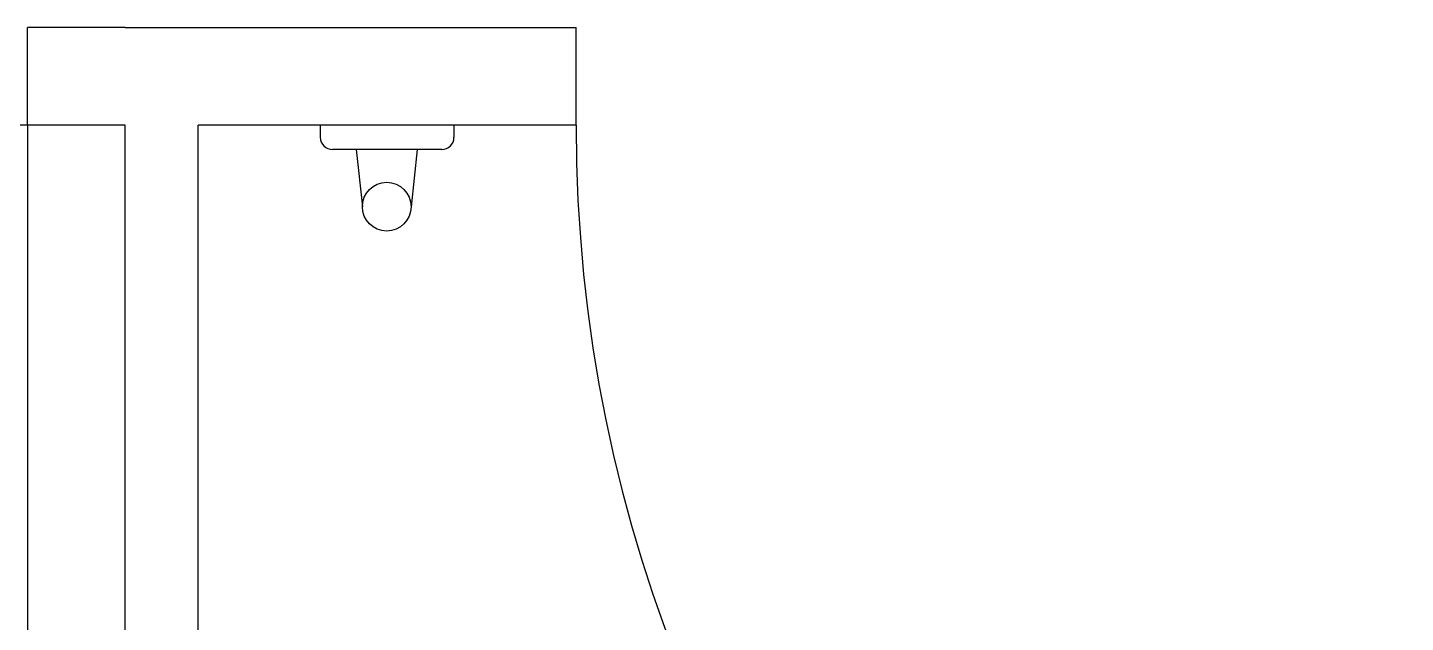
# Model space of a CAD drawing. Header units: millimetres. Extents: x 732 to 1037, y 127 to 299.
# Drawn here: x 736.788 to 737.353, y 284.984 to 285.228 of the extents above; entities that cross this region are included whole.
import ezdxf

# ---------------------------------------------------------------- set-up
doc = ezdxf.new("R2010")
doc.units = ezdxf.units.MM
doc.layers.add('I-ARQ', color=8, linetype='Continuous')

msp = doc.modelspace()

# ---------------------------------------------------------------- linework, layer by layer
at = {"layer": 'I-ARQ'}
for p, q in [((736.82758, 285.22753), (736.78758, 285.22753)), ((736.78758, 285.18753), (736.78758, 285.22753)), ((736.82758, 285.22753), (737.01258, 285.22753)), ((737.01258, 285.18753), (737.01258, 285.22753)), ((736.82758, 285.18753), (736.75758, 285.18753)), ((736.78758, 285.18753), (736.78758, 284.58753)), ((736.82758, 283.97753), (736.82758, 285.18753)), ((736.85758, 283.97753), (736.85758, 285.18753)), ((737.01258, 285.18753), (736.85758, 285.18753)), ((736.90767, 285.18753), (736.90767, 285.18253)), ((736.9625, 285.18753), (736.90767, 285.18753)), ((736.9625, 285.18753), (736.9625, 285.18253)), ((736.9575, 285.17753), (736.91267, 285.17753)), ((736.92238, 285.17753), (736.92491, 285.15407)), ((736.94744, 285.17753), (736.94491, 285.15407))]:
    msp.add_line(p, q, dxfattribs=at)
msp.add_circle((736.93491, 285.15407), 0.01, dxfattribs=at)
for centre, radius, start, end in [((737.61258, 285.18753), 0.6, 180, 270), ((736.91267, 285.18253), 0.005, 180, 270), ((736.9575, 285.18253), 0.005, 270, 0)]:
    msp.add_arc(centre, radius, start, end, dxfattribs=at)

doc.saveas('drawing.dxf')
